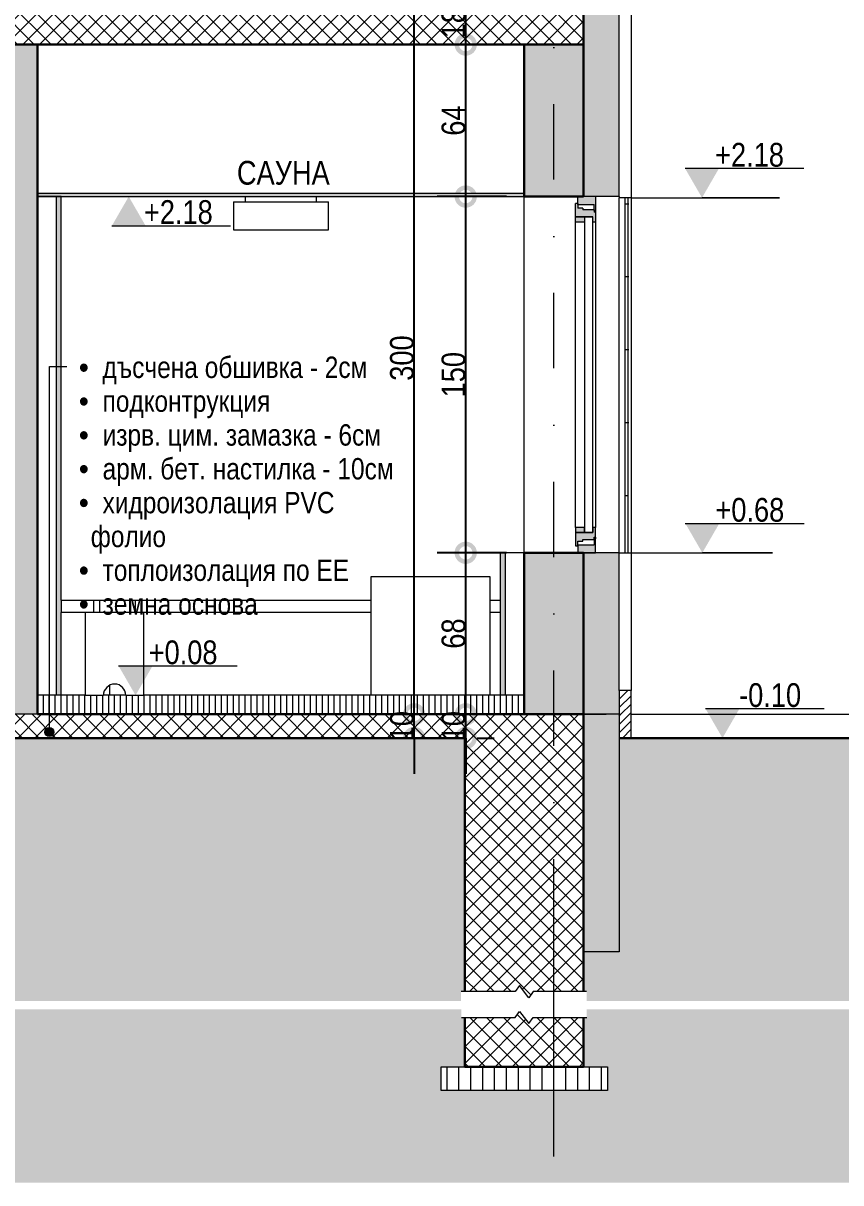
# Model space of a CAD drawing. Header units: centimetres. Extents: x 0 to 25250, y 0 to 2250.
# Drawn here: x 16602.1 to 16946.4, y 1208.2 to 1696.5 of the extents above; entities that cross this region are included whole.
import ezdxf

# ---------------------------------------------------------------- set-up
doc = ezdxf.new("R2010")
doc.units = ezdxf.units.CM
doc.linetypes.add('22-View-1$0$Dash', pattern=[31.75, 15.875, -15.875])
doc.linetypes.add('22-View-1$0$Dash dot', pattern=[79.375, 31.75, -23.8125, 0, -23.8125])
for name, color, linetype, lineweight in [('A-ANNO-DIMS', 7, 'Continuous', 9), ('A-ANNO-NOTE', 7, 'Continuous', 9), ('A-AREA-IDEN', 7, 'Continuous', 9), ('A-CLNG', 7, 'Continuous', 15), ('A-CLNG-PATT', 7, 'Continuous', 15), ('A-DETL', 7, 'Continuous', 9), ('A-DETL-GENF', 7, 'Continuous', 9), ('A-DETL-MBND', 7, 'Continuous', 9), ('A-FLOR', 7, 'Continuous', 9), ('A-FLOR-FNSH', 7, 'Continuous', 9), ('A-FLOR-LEVL', 7, 'Continuous', 9), ('A-FLOR-MCUT', 7, 'Continuous', 9), ('A-FLOR-PATT', 7, 'Continuous', 9), ('A-GLAZ', 7, 'Continuous', 5), ('A-GLAZ-CWMG', 7, 'Continuous', 9), ('A-WALL', 7, 'Continuous', 9), ('A-WALL-FNSH', 7, 'Continuous', 9), ('A-WALL-PATT', 7, 'Continuous', 9), ('E-ELEC-EQPM', 7, 'Continuous', 9), ('E-LITE-EQPM', 7, 'Continuous', 9), ('G-ANNO-DIMS', 7, 'Continuous', 9), ('G-ANNO-TEXT', 7, 'Continuous', 9), ('I-FURN', 7, 'Continuous', 9), ('S-COLS', 7, 'Continuous', 9), ('S-GRID', 7, 'Continuous', 9)]:
    doc.layers.add(name, color=color, linetype=linetype, lineweight=lineweight)
doc.styles.add('22-View-1$0$Arial Narrow', font='ARIALN.TTF', dxfattribs={"height": 10})
doc.styles.add('22-View-1$0$Arial Narrow_1', font='ARIALN.TTF', dxfattribs={"height": 10})
doc.styles.add('22-View-1$0$Arial Narrow_2', font='ARIALN.TTF', dxfattribs={"height": 9})
doc.dimstyles.new('22-View-1$0$TEC_DIM', dxfattribs={"dimscale": 30.48, "dimtxt": 10.23431, "dimasz": 0.492126, "dimexe": 0.393701, "dimexo": 0.246063, "dimgap": 0, "dimtad": 1, "dimdec": 0, "dimzin": 0, "dimdsep": 46, "dimtxsty": '22-View-1$0$Arial Narrow', "dimblk1": '22-View-1$0$_DotSmall', "dimblk2": '22-View-1$0$_DotSmall', "dimsah": 1, "dimcen": 0.09, "dimazin": 0, "dimtfac": 1, "dimtdec": 4, "dimtix": 1, "dimtmove": 0, "dimatfit": 3, "dimfxl": 1, "dimtvp": 1, "dimtolj": 1, "dimtzin": 0, "dimarcsym": 2})
pattern_1 = [(45, (15996.2383, 1739.3646), (-3.535534, 3.535534), []), (135, (15996.2383, 1739.3646), (-3.535534, -3.535534), [])]
pattern_2 = [(45, (15996.2383, 1739.3646), (-1.767767, 1.767767), [])]
pattern_3 = [(0, (15996.238, 1739.365), (19.05, 19.05), [19.05, -19.05]), (0, (15996.238, 1746.509), (19.05, 19.05), [19.05, -19.05]), (0, (15996.238, 1753.653), (19.05, 19.05), [19.05, -19.05]), (90, (15998.62, 1756.034), (-19.05, 19.05), [19.05, -19.05]), (90, (16005.763, 1756.034), (-19.05, 19.05), [19.05, -19.05]), (90, (16012.906, 1756.034), (-19.05, 19.05), [19.05, -19.05])]

# ---------------------------------------------------------------- blocks, each defined once
blk = doc.blocks.new('Rectangular Mullion - TEC_LAMEL-2373038-5-5')
at = {"layer": 'A-GLAZ-CWMG', "color": 253, "true_color": 0xaaaaaa}
for p, q in [((-204.14, 546.94), (-204.14, 217.5)), ((-209.14, 218), (-209.14, 217.5)), ((-204.14, 217.5), (-209.14, 217.5))]:
    blk.add_line(p, q, dxfattribs=at)
blk = doc.blocks.new('Bank-06 Park - 2000 x 600 x 401-2320263-5-5')
at = {"layer": 'I-FURN', "color": 253, "true_color": 0xaaaaaa}
for p, q in [((-444.14, 48), (-430.41, 48)), ((-444.14, 48), (-444.14, 42.92)), ((-430.41, 42.92), (-430.41, 48)), ((-427.87, 48), (-415.41, 48)), ((-427.87, 42.92), (-427.87, 48)), ((-415.41, 48), (-415.41, 42.92)), ((-412.87, 48), (-399.14, 48)), ((-412.87, 42.92), (-412.87, 48)), ((-399.14, 48), (-399.14, 42.92)), ((-430.41, 42.92), (-444.14, 42.92)), ((-433.98, 42.92), (-433.98, 8)), ((-427.87, 42.92), (-430.41, 42.92)), ((-415.41, 42.92), (-427.87, 42.92)), ((-412.87, 42.92), (-415.41, 42.92)), ((-399.14, 42.92), (-412.87, 42.92)), ((-409.3, 8), (-409.3, 42.92)), ((-433.98, 8), (-426.36, 8)), ((-416.92, 8), (-409.3, 8))]:
    blk.add_line(p, q, dxfattribs=at)
blk.add_arc((-421.64, 8), 4.72, 0, 180, dxfattribs=at)
blk = doc.blocks.new('Bank-06 Park - 2000 x 600 x 400-2319759-5-5')
at = {"layer": 'I-FURN', "color": 253, "true_color": 0xaaaaaa}
for p, q in [((-430.41, 48), (-427.87, 48)), ((-415.41, 48), (-412.87, 48)), ((-399.14, 48), (-313.64, 48)), ((-263.64, 48), (-259.14, 48)), ((-313.64, 42.92), (-399.14, 42.92)), ((-259.14, 42.92), (-263.64, 42.92)), ((-423.82, 12.06), (-423.82, 8))]:
    blk.add_line(p, q, dxfattribs=at)
blk = doc.blocks.new('Rectangular Mullion - TEC_LAMEL-2528687-5-5')
at = {"layer": 'A-GLAZ-CWMG', "color": 253, "true_color": 0xaaaaaa}
for p, q in [((-209.14, 68), (-204.14, 68)), ((-204.14, 68), (-204.14, 10))]:
    blk.add_line(p, q, dxfattribs=at)
blk = doc.blocks.new('pechka - pechka-2338820-5-5')
at = {"layer": 'E-ELEC-EQPM', "color": 253, "true_color": 0xaaaaaa}
for p, q in [((-313.64, 58), (-263.64, 58)), ((-313.64, 8), (-313.64, 58)), ((-263.64, 58), (-263.64, 8)), ((-263.64, 8), (-313.64, 8))]:
    blk.add_line(p, q, dxfattribs=at)
blk = doc.blocks.new('SINGLE - OK - 130x150-2428950-5-5')
at = {"layer": 'A-GLAZ', "true_color": 0xc0c0c0}
h = blk.add_hatch(color=9, dxfattribs=at)
h.paths.add_polyline_path([(-226.64, 70.9), (-226.64, 72.9), (-224.46, 72.9), (-224.46, 73.62), (-219.69, 73.62), (-219.69, 74.6), (-219.14, 74.6), (-219.14, 78.7), (-220.24, 78.7), (-220.24, 76.5), (-227.64, 76.5), (-227.64, 70.9)])
h.paths.add_polyline_path([(-220.24, 207.3), (-219.14, 207.3), (-219.14, 211.4), (-219.69, 211.4), (-219.69, 212.38), (-224.46, 212.38), (-224.46, 213.1), (-226.64, 213.1), (-226.64, 215.1), (-227.64, 215.1), (-227.64, 209.5), (-220.24, 209.5)])
h = blk.add_hatch(color=9, dxfattribs=at)
h.paths.add_polyline_path([(-226.64, 68), (-219.14, 68), (-219.14, 73.9), (-219.69, 73.9), (-219.69, 71.4), (-226.64, 71.4)])
h.paths.add_polyline_path([(-219.14, 212.1), (-219.14, 218), (-226.64, 218), (-226.64, 214.6), (-219.69, 214.6), (-219.69, 212.1)])
h = blk.add_hatch(color=9, dxfattribs=at)
h.paths.add_polyline_path([(-223.84, 76.5), (-223.84, 78.7), (-227.64, 78.7), (-227.64, 76.5)])
h.paths.add_polyline_path([(-227.64, 207.3), (-223.84, 207.3), (-223.84, 209.5), (-227.64, 209.5)])
at = {"layer": 'A-GLAZ'}
for p, q in [((-227.64, 209.5), (-227.64, 215.1)), ((-226.64, 215.1), (-227.64, 215.1)), ((-226.64, 214.6), (-226.64, 218)), ((-219.14, 218), (-226.64, 218)), ((-226.64, 215.1), (-226.64, 213.1)), ((-219.14, 218), (-219.14, 212.1)), ((-226.64, 214.6), (-219.69, 214.6)), ((-224.46, 213.1), (-226.64, 213.1)), ((-224.46, 213.1), (-224.46, 212.38)), ((-219.69, 212.38), (-224.46, 212.38)), ((-219.69, 212.1), (-219.69, 214.6)), ((-219.69, 212.38), (-219.69, 211.4)), ((-219.69, 212.1), (-219.14, 212.1)), ((-219.14, 211.4), (-219.69, 211.4)), ((-219.14, 212.1), (-219.14, 211.4)), ((-219.14, 211.4), (-219.14, 207.3)), ((-227.64, 207.3), (-227.64, 209.5)), ((-223.84, 209.5), (-227.64, 209.5)), ((-227.64, 209.5), (-220.24, 209.5)), ((-227.64, 78.7), (-227.64, 207.3)), ((-227.64, 207.3), (-223.84, 207.3)), ((-223.84, 209.5), (-223.84, 76.5)), ((-220.24, 209.5), (-223.84, 209.5)), ((-223.84, 209.5), (-223.84, 207.3)), ((-220.24, 76.5), (-220.24, 209.5)), ((-220.24, 207.3), (-220.24, 209.5)), ((-220.24, 207.3), (-219.14, 207.3)), ((-219.14, 207.3), (-219.14, 78.7)), ((-223.84, 78.7), (-227.64, 78.7)), ((-227.64, 78.7), (-227.64, 76.5)), ((-223.84, 76.5), (-223.84, 78.7)), ((-219.14, 78.7), (-220.24, 78.7)), ((-220.24, 78.7), (-220.24, 76.5)), ((-219.14, 74.6), (-219.14, 78.7)), ((-223.84, 76.5), (-227.64, 76.5)), ((-227.64, 76.5), (-227.64, 70.9)), ((-227.64, 76.5), (-220.24, 76.5)), ((-224.46, 72.9), (-224.46, 73.62)), ((-224.46, 73.62), (-219.69, 73.62)), ((-220.24, 76.5), (-223.84, 76.5)), ((-219.69, 73.62), (-219.69, 74.6)), ((-219.69, 74.6), (-219.14, 74.6)), ((-219.14, 73.9), (-219.69, 73.9)), ((-219.69, 73.9), (-219.69, 71.4)), ((-219.14, 74.6), (-219.14, 73.9)), ((-219.14, 68), (-219.14, 73.9)), ((-227.64, 70.9), (-226.64, 70.9)), ((-226.64, 70.9), (-226.64, 72.9)), ((-226.64, 72.9), (-224.46, 72.9)), ((-226.64, 71.4), (-226.64, 68)), ((-226.64, 71.4), (-219.69, 71.4)), ((-226.64, 68), (-219.14, 68))]:
    blk.add_line(p, q, dxfattribs=at)
blk = doc.blocks.new('TEC-BREAKLINE - M_Break Line-2501834-5-5')
at = {"layer": 'A-DETL-GENF'}
for p, q in [((-1678, -116.78), (-1700.77, -116.78)), ((-1676.1, -114.24), (-1678, -116.78)), ((-1672.29, -119.32), (-1676.1, -114.24)), ((-1670.38, -116.78), (-1672.29, -119.32)), ((-1647.91, -116.78), (-1670.38, -116.78))]:
    blk.add_line(p, q, dxfattribs=at)
blk = doc.blocks.new('TEC-BREAKLINE - M_Break Line-2501920-5-5')
at = {"layer": 'A-DETL-GENF'}
for p, q in [((-1678, -127.69), (-1676.1, -125.15)), ((-1676.1, -125.15), (-1672.29, -130.23)), ((-1700.6, -127.69), (-1678, -127.69)), ((-1672.29, -130.23), (-1670.38, -127.69)), ((-1670.38, -127.69), (-1647.87, -127.69))]:
    blk.add_line(p, q, dxfattribs=at)
blk = doc.blocks.new('Spot Elevations - ELEVATION_PROJECT-V35-5-5')
at = {"layer": 'A-ANNO-NOTE'}
blk.add_hatch(color=256, dxfattribs=at).paths.add_polyline_path([(-886.85, 549.61), (-872.54, 549.61), (-879.69, 562)])
blk.add_line((-886.85, 549.61), (-836.85, 549.61), dxfattribs=at)
blk = doc.blocks.new('Spot Elevations - ELEVATION_PROJECT-150941-5-5')
at = {"layer": 'A-ANNO-NOTE'}
blk.add_hatch(color=256, dxfattribs=at).paths.add_polyline_path([(-1179.05, 312.39), (-1164.73, 312.39), (-1171.89, 300)])
blk.add_line((-1179.05, 312.39), (-1129.05, 312.39), dxfattribs=at)
blk = doc.blocks.new('22-View-1$0$_DotSmall')
at = {"color": 0, "linetype": 'ByBlock', "const_width": 0.5}
blk.add_lwpolyline([(-0.0625, 0, 1), (0.0625, 0, 1)], format="xyb", close=True, dxfattribs=at)
blk = doc.blocks.new('*D3204')
at = {"layer": 'A-ANNO-DIMS', "color": 0, "lineweight": -2, "transparency": 16777216}
for p, q in [((16788.45, 1405.47), (16788.45, 1420.47)), ((16788.45, 1395.47), (16788.45, 1405.47)), ((16793.3, 1405.47), (16800.45, 1405.47)), ((16788.45, 1395.47), (16788.45, 1380.47)), ((16793.3, 1395.47), (16800.45, 1395.47))]:
    blk.add_line(p, q, dxfattribs=at)
at = {"layer": 'A-ANNO-DIMS', "color": 0, "lineweight": -2, "transparency": 16777216, "xscale": 15, "yscale": 15, "zscale": 15}
for p, rotation in [((16788.45, 1405.47), 270), ((16788.45, 1395.47), 90)]:
    blk.add_blockref('22-View-1$0$_DotSmall', p, dxfattribs=dict(at, rotation=rotation))
at = {"layer": 'A-ANNO-DIMS', "color": 0, "transparency": 16777216, "insert": (16783.35, 1400.47), "char_height": 10, "width": 15.2053, "attachment_point": 5, "rotation": 90, "style": '22-View-1$0$Arial Narrow'}
blk.add_mtext('\\A1;10', dxfattribs=at)
blk = doc.blocks.new('*D3205')
at = {"layer": 'A-ANNO-DIMS', "color": 0, "lineweight": -2, "transparency": 16777216}
for p, q in [((16805.6, 1473.47), (16776.45, 1473.47)), ((16788.45, 1405.47), (16788.45, 1473.47)), ((16793.3, 1405.47), (16800.45, 1405.47))]:
    blk.add_line(p, q, dxfattribs=at)
at = {"layer": 'A-ANNO-DIMS', "color": 0, "lineweight": -2, "transparency": 16777216, "xscale": 15, "yscale": 15, "zscale": 15}
for p, rotation in [((16788.45, 1473.47), 90), ((16788.45, 1405.47), 270)]:
    blk.add_blockref('22-View-1$0$_DotSmall', p, dxfattribs=dict(at, rotation=rotation))
at = {"layer": 'A-ANNO-DIMS', "color": 0, "transparency": 16777216, "insert": (16783.35, 1439.47), "char_height": 10, "width": 15.2053, "attachment_point": 5, "rotation": 90, "style": '22-View-1$0$Arial Narrow'}
blk.add_mtext('\\A1;68', dxfattribs=at)
blk = doc.blocks.new('*D3206')
at = {"layer": 'A-ANNO-DIMS', "color": 0, "lineweight": -2, "transparency": 16777216}
for p, q in [((16805.6, 1623.47), (16776.45, 1623.47)), ((16788.45, 1473.47), (16788.45, 1623.47)), ((16805.6, 1473.47), (16776.45, 1473.47))]:
    blk.add_line(p, q, dxfattribs=at)
at = {"layer": 'A-ANNO-DIMS', "color": 0, "lineweight": -2, "transparency": 16777216, "xscale": 15, "yscale": 15, "zscale": 15}
for p, rotation in [((16788.45, 1623.47), 90), ((16788.45, 1473.47), 270)]:
    blk.add_blockref('22-View-1$0$_DotSmall', p, dxfattribs=dict(at, rotation=rotation))
at = {"layer": 'A-ANNO-DIMS', "color": 0, "transparency": 16777216, "insert": (16783.35, 1548.47), "char_height": 10, "width": 22.8079, "attachment_point": 5, "rotation": 90, "style": '22-View-1$0$Arial Narrow'}
blk.add_mtext('\\A1;150', dxfattribs=at)
blk = doc.blocks.new('*D3207')
at = {"layer": 'A-ANNO-DIMS', "color": 0, "lineweight": -2, "transparency": 16777216}
for p, q in [((16788.45, 1623.47), (16788.45, 1687.47)), ((16793.3, 1687.47), (16800.45, 1687.47)), ((16805.6, 1623.47), (16776.45, 1623.47))]:
    blk.add_line(p, q, dxfattribs=at)
at = {"layer": 'A-ANNO-DIMS', "color": 0, "lineweight": -2, "transparency": 16777216, "xscale": 15, "yscale": 15, "zscale": 15}
for p, rotation in [((16788.45, 1687.47), 90), ((16788.45, 1623.47), 270)]:
    blk.add_blockref('22-View-1$0$_DotSmall', p, dxfattribs=dict(at, rotation=rotation))
at = {"layer": 'A-ANNO-DIMS', "color": 0, "transparency": 16777216, "insert": (16783.35, 1655.47), "char_height": 10, "width": 15.2053, "attachment_point": 5, "rotation": 90, "style": '22-View-1$0$Arial Narrow'}
blk.add_mtext('\\A1;64', dxfattribs=at)
blk = doc.blocks.new('*D3208')
at = {"layer": 'A-ANNO-DIMS', "color": 0, "lineweight": -2, "transparency": 16777216}
for p, q in [((16788.45, 1687.47), (16788.45, 1705.47)), ((16793.3, 1705.47), (16800.45, 1705.47)), ((16793.3, 1687.47), (16800.45, 1687.47))]:
    blk.add_line(p, q, dxfattribs=at)
at = {"layer": 'A-ANNO-DIMS', "color": 0, "lineweight": -2, "transparency": 16777216, "xscale": 15, "yscale": 15, "zscale": 15}
for p, rotation in [((16788.45, 1705.47), 90), ((16788.45, 1687.47), 270)]:
    blk.add_blockref('22-View-1$0$_DotSmall', p, dxfattribs=dict(at, rotation=rotation))
at = {"layer": 'A-ANNO-DIMS', "color": 0, "transparency": 16777216, "insert": (16783.35, 1696.47), "char_height": 10, "width": 15.2053, "attachment_point": 5, "rotation": 90, "style": '22-View-1$0$Arial Narrow'}
blk.add_mtext('\\A1;18', dxfattribs=at)
blk = doc.blocks.new('*D3210')
at = {"layer": 'A-ANNO-DIMS', "color": 0, "lineweight": -2, "transparency": 16777216}
for p, q in [((16766.73, 1405.47), (16766.73, 1420.47)), ((16766.73, 1395.47), (16766.73, 1405.47)), ((16771.58, 1405.47), (16778.73, 1405.47)), ((16766.73, 1395.47), (16766.73, 1380.47)), ((16771.58, 1395.47), (16778.73, 1395.47))]:
    blk.add_line(p, q, dxfattribs=at)
at = {"layer": 'A-ANNO-DIMS', "color": 0, "lineweight": -2, "transparency": 16777216, "xscale": 15, "yscale": 15, "zscale": 15}
for p, rotation in [((16766.73, 1405.47), 270), ((16766.73, 1395.47), 90)]:
    blk.add_blockref('22-View-1$0$_DotSmall', p, dxfattribs=dict(at, rotation=rotation))
at = {"layer": 'A-ANNO-DIMS', "color": 0, "transparency": 16777216, "insert": (16761.63, 1400.47), "char_height": 10, "width": 15.2053, "attachment_point": 5, "rotation": 90, "style": '22-View-1$0$Arial Narrow'}
blk.add_mtext('\\A1;10', dxfattribs=at)
blk = doc.blocks.new('*D3211')
at = {"layer": 'A-ANNO-DIMS', "color": 0, "lineweight": -2, "transparency": 16777216}
for p, q in [((16766.73, 1405.47), (16766.73, 1705.47)), ((16771.58, 1705.47), (16778.73, 1705.47)), ((16771.58, 1405.47), (16778.73, 1405.47))]:
    blk.add_line(p, q, dxfattribs=at)
at = {"layer": 'A-ANNO-DIMS', "color": 0, "lineweight": -2, "transparency": 16777216, "xscale": 15, "yscale": 15, "zscale": 15}
for p, rotation in [((16766.73, 1705.47), 90), ((16766.73, 1405.47), 270)]:
    blk.add_blockref('22-View-1$0$_DotSmall', p, dxfattribs=dict(at, rotation=rotation))
at = {"layer": 'A-ANNO-DIMS', "color": 0, "transparency": 16777216, "insert": (16761.63, 1555.47), "char_height": 10, "width": 22.8079, "attachment_point": 5, "rotation": 90, "style": '22-View-1$0$Arial Narrow'}
blk.add_mtext('\\A1;300', dxfattribs=at)
blk = doc.blocks.new('Deckenleuchte rund mit Ring Aufbau - 40-V4-5-5')
at = {"layer": 'E-LITE-EQPM', "lineweight": 5}
for p, q in [((-371.64, 215.81), (-371.64, 204.03)), ((-371.64, 215.81), (-331.64, 215.81)), ((-366.64, 218), (-366.64, 215.81)), ((-366.64, 218), (-336.64, 218)), ((-336.64, 215.81), (-336.64, 218)), ((-331.64, 204.03), (-331.64, 215.81)), ((-371.64, 204.03), (-331.64, 204.03))]:
    blk.add_line(p, q, dxfattribs=at)

msp = doc.modelspace()

# ---------------------------------------------------------------- hatches: boundary and pattern name
at = {"layer": 'A-CLNG-PATT', "lineweight": 5, "true_color": 0xffff80}
msp.add_hatch(color=51, dxfattribs=at).paths.add_polyline_path([(16708.47, 1623.47), (16813.1, 1623.47), (16813.1, 1624.72), (16608.1, 1624.72), (16608.1, 1623.47), (16704.37, 1623.47)])
at = {"layer": 'A-DETL-GENF'}
h = msp.add_hatch(dxfattribs=at)
h.set_pattern_fill('FP1_12', color=256, style=0, pattern_type=2)
h.set_pattern_definition(pattern_3)
h.paths.add_polyline_path([(16983.48, 1284.69), (16983.48, 1395.47), (16853.1, 1395.47), (16853.1, 1305.47), (16838.1, 1305.47), (16838.1, 1288.69), (16839.34, 1288.69), (16839.34, 1284.69), (16884.35, 1284.69)])
h.paths.add_polyline_path([(15414.34, 1284.69), (16091.47, 1284.69), (16091.47, 1288.69), (16093.1, 1288.69), (16093.1, 1395.47), (15413.1, 1395.47), (15413.1, 1288.69), (15414.34, 1288.69)])
h.paths.add_polyline_path([(15349.4, 1284.69), (15361.47, 1284.69), (15361.47, 1288.69), (15363.1, 1288.69), (15363.1, 1305.47), (15348.1, 1305.47), (15348.1, 1395.32), (15226.26, 1395.32), (15226.26, 1284.69), (15309.1, 1284.69)])
h.paths.add_polyline_path([(16781.59, 1284.69), (16786.47, 1284.69), (16786.47, 1288.69), (16788.1, 1288.69), (16788.1, 1395.47), (16378.1, 1395.47), (16378.1, 1288.69), (16379.34, 1288.69), (16379.34, 1284.69), (16763.83, 1284.69)])
h.paths.add_polyline_path([(16321.59, 1284.69), (16326.47, 1284.69), (16326.47, 1288.69), (16328.1, 1288.69), (16328.1, 1395.47), (16143.1, 1395.47), (16143.1, 1288.69), (16144.34, 1288.69), (16144.34, 1284.69), (16257.14, 1284.69)])
h = msp.add_hatch(dxfattribs=at)
h.set_pattern_fill('FP1_12', color=256, style=0, pattern_type=2)
h.set_pattern_definition(pattern_3)
h.paths.add_polyline_path([(15226.26, 1208.2), (16983.48, 1208.2), (16983.48, 1281.31), (16839.38, 1281.31), (16839.38, 1277.78), (16838.1, 1277.78), (16838.1, 1257.06), (16848.1, 1257.06), (16848.1, 1247.06), (16778.1, 1247.06), (16778.1, 1257.06), (16788.1, 1257.06), (16788.1, 1277.78), (16786.65, 1277.78), (16786.65, 1281.31), (16379.38, 1281.31), (16379.38, 1277.78), (16378.1, 1277.78), (16378.1, 1257.06), (16388.1, 1257.06), (16388.1, 1247.06), (16318.1, 1247.06), (16318.1, 1257.06), (16328.1, 1257.06), (16328.1, 1277.78), (16326.65, 1277.78), (16326.65, 1281.31), (16144.38, 1281.31), (16144.38, 1277.78), (16143.1, 1277.78), (16143.1, 1257.06), (16153.1, 1257.06), (16153.1, 1247.06), (16083.1, 1247.06), (16083.1, 1257.06), (16093.1, 1257.06), (16093.1, 1277.78), (16091.65, 1277.78), (16091.65, 1281.31), (15414.38, 1281.31), (15414.38, 1277.78), (15413.1, 1277.78), (15413.1, 1257.06), (15423.1, 1257.06), (15423.1, 1247.06), (15353.1, 1247.06), (15353.1, 1257.06), (15363.1, 1257.06), (15363.1, 1277.78), (15361.65, 1277.78), (15361.65, 1281.31), (15226.26, 1281.31), (15226.26, 1216.37)])
at = {"layer": 'A-FLOR-PATT'}
h = msp.add_hatch(dxfattribs=at)
h.set_pattern_fill('FP1_8', color=256, style=0, pattern_type=2)
h.set_pattern_definition(pattern_1)
h.paths.add_polyline_path([(16596.1, 1687.47), (16838.1, 1687.47), (16838.1, 1705.47), (16378.1, 1705.47), (16378.1, 1687.47), (16544.17, 1687.47)])
at = {"layer": 'A-FLOR-PATT', "true_color": 0x787878}
h = msp.add_hatch(dxfattribs=at)
h.set_pattern_fill('FP1_4', color=8, style=0, pattern_type=2)
h.set_pattern_definition([(270, (16058.1043, 1413.4686), (2.5, 2e-16), [])])
h.paths.add_polyline_path([(16378.1, 1405.47), (16596.1, 1405.47), (16596.1, 1413.47), (16399.35, 1413.47), (16399.35, 1406.32), (16399.43, 1406.32), (16399.43, 1406.02), (16394.59, 1406.07), (16394.59, 1409.07), (16394.85, 1409.07), (16394.85, 1413.47), (16378.1, 1413.47)])
h.paths.add_polyline_path([(16798.6, 1405.47), (16813.1, 1405.47), (16813.1, 1413.47), (16608.1, 1413.47), (16608.1, 1405.47), (16791.28, 1405.47)])
at = {"layer": 'A-FLOR-PATT'}
h = msp.add_hatch(dxfattribs=at)
h.set_pattern_fill('FP1_8', color=256, style=0, pattern_type=2)
h.set_pattern_definition(pattern_1)
h.paths.add_polyline_path([(16388.1, 1395.47), (16838.1, 1395.47), (16838.1, 1405.47), (16364.98, 1405.47), (16364.98, 1395.47), (16378.1, 1395.47)])
at = {"layer": 'A-FLOR-PATT', "true_color": 0x787878}
h = msp.add_hatch(dxfattribs=at)
h.set_pattern_fill('FP1_13', color=8, style=0, pattern_type=2)
h.set_pattern_definition([(270, (16055.6043, 1225.4686), (5, 3e-16), [])])
h.paths.add_polyline_path([(16848.1, 1247.06), (16848.1, 1257.06), (16778.1, 1257.06), (16778.1, 1247.06), (16847.48, 1247.06)])
h.paths.add_polyline_path([(16388.1, 1247.06), (16388.1, 1257.06), (16364.98, 1257.06), (16364.98, 1247.06)])
at = {"layer": 'A-WALL-PATT', "lineweight": 5, "true_color": 0xffff80}
h = msp.add_hatch(color=51, dxfattribs=at)
h.paths.add_polyline_path([(16838.1, 1405.47), (16853.1, 1405.47), (16853.1, 1473.47), (16838.1, 1473.47), (16838.1, 1413.47)])
h.paths.add_polyline_path([(16853.1, 1623.47), (16853.1, 1705.47), (16838.1, 1705.47), (16838.1, 1623.47)])
at = {"layer": 'A-WALL-PATT', "lineweight": 5, "true_color": 0x808080}
msp.add_hatch(color=8, dxfattribs=at).paths.add_polyline_path([(16599.09, 1405.47), (16608.1, 1405.47), (16608.1, 1687.47), (16596.1, 1687.47), (16596.1, 1405.47)])
h = msp.add_hatch(color=8, dxfattribs=at)
h.paths.add_polyline_path([(16813.1, 1405.47), (16838.1, 1405.47), (16838.1, 1473.47), (16813.1, 1473.47), (16813.1, 1413.47)])
h.paths.add_polyline_path([(16813.1, 1623.47), (16838.1, 1623.47), (16838.1, 1687.47), (16813.1, 1687.47), (16813.1, 1633.64)])
at = {"layer": 'A-WALL-PATT', "lineweight": 5, "true_color": 0xe6e1db}
for points in [[(16618.1, 1413.47), (16618.1, 1623.47), (16616.1, 1623.47), (16616.1, 1413.47)], [(16803.1, 1413.47), (16805.1, 1413.47), (16805.1, 1473.47), (16803.1, 1473.47), (16803.1, 1430.09)]]:
    msp.add_hatch(color=254, dxfattribs=at).paths.add_polyline_path(points)
at = {"layer": 'A-WALL-PATT', "true_color": 0x8b8b8b}
h = msp.add_hatch(dxfattribs=at)
h.set_pattern_fill('FP1_7', color=252, style=0, pattern_type=2)
h.set_pattern_definition([(0, (16872.114, 1405.47), (16.51, 30.709), [0.8382, -15.672]), (90, (16855.604, 1405.469), (-16.51, 30.709), [30.709, 0]), (90, (16856.874, 1405.469), (-16.51, 30.709), [30.709, 0])])
h.paths.add_polyline_path([(16853.1, 1473.47), (16858.1, 1473.47), (16858.1, 1622.97), (16853.1, 1622.97), (16853.1, 1517.32)])
at = {"layer": 'A-WALL-PATT', "true_color": 0x787878}
h = msp.add_hatch(dxfattribs=at)
h.set_pattern_fill('FP1_1', color=8, style=0, pattern_type=2)
h.set_pattern_definition(pattern_2)
h.paths.add_polyline_path([(16858.1, 1405.47), (16858.1, 1415.47), (16853.1, 1415.47), (16853.1, 1405.47)])
at = {"layer": 'A-WALL-PATT', "lineweight": 5, "true_color": 0xffff80}
msp.add_hatch(color=51, dxfattribs=at).paths.add_polyline_path([(16848.1, 1305.47), (16853.1, 1305.47), (16853.1, 1405.47), (16838.1, 1405.47), (16838.1, 1305.47)])
at = {"layer": 'A-WALL-PATT', "true_color": 0x787878}
h = msp.add_hatch(dxfattribs=at)
h.set_pattern_fill('FP1_1', color=8, style=0, pattern_type=2)
h.set_pattern_definition(pattern_2)
h.paths.add_polyline_path([(16858.1, 1395.47), (16858.1, 1405.47), (16853.1, 1405.47), (16853.1, 1395.47)])
at = {"layer": 'A-WALL-PATT'}
h = msp.add_hatch(dxfattribs=at)
h.set_pattern_fill('FP1_8', color=256, style=0, pattern_type=2)
h.set_pattern_definition(pattern_1)
h.paths.add_polyline_path([(16814.96, 1286.15), (16816.86, 1288.69), (16838.1, 1288.69), (16838.1, 1395.47), (16788.1, 1395.47), (16788.1, 1288.69), (16809.24, 1288.69), (16811.15, 1291.23), (16813.05, 1288.69)])
h = msp.add_hatch(dxfattribs=at)
h.set_pattern_fill('FP1_8', color=256, style=0, pattern_type=2)
h.set_pattern_definition(pattern_1)
h.paths.add_polyline_path([(16838.1, 1257.06), (16838.1, 1277.78), (16816.86, 1277.78), (16814.96, 1275.24), (16811.15, 1280.32), (16809.24, 1277.78), (16788.1, 1277.78), (16788.1, 1257.06), (16816.86, 1257.06)])
at = {"layer": 'G-ANNO-TEXT'}
h = msp.add_hatch(color=256, dxfattribs=at)
edge = h.paths.add_edge_path()
edge.add_arc((16613.13, 1398), 1.87, 0, 360)

# ---------------------------------------------------------------- linework, layer by layer
at = {"layer": 'A-CLNG', "lineweight": 5}
for p, q in [((16813.1, 1624.72), (16608.1, 1624.72)), ((16608.1, 1624.72), (16608.1, 1623.47)), ((16608.1, 1623.47), (16695.6, 1623.47)), ((16725.6, 1623.47), (16813.1, 1623.47)), ((16813.1, 1624.72), (16813.1, 1623.47))]:
    msp.add_line(p, q, dxfattribs=at)
at = {"layer": 'A-DETL', "color": 7, "lineweight": 30}
for p, q in [((16596.1, 1687.47), (16608.1, 1687.47)), ((16813.1, 1687.47), (16838.1, 1687.47)), ((16838.1, 1413.47), (16838.1, 1405.47)), ((16838.1, 1405.47), (16813.1, 1405.47)), ((16788.1, 1395.47), (16378.1, 1395.47)), ((16788.1, 1288.69), (16788.1, 1395.47)), ((16838.1, 1305.47), (16838.1, 1395.47)), ((16983.4, 1395.47), (16853.1, 1395.47)), ((16838.1, 1305.47), (16838.1, 1288.69)), ((16788.1, 1257.06), (16788.1, 1277.78)), ((16838.1, 1277.78), (16838.1, 1257.06)), ((16788.1, 1257.06), (16838.1, 1257.06))]:
    msp.add_line(p, q, dxfattribs=at)
at = {"layer": 'A-DETL-MBND'}
for p, q in [((16853.1, 1395.47), (16853.1, 1305.47)), ((16853.1, 1305.47), (16838.1, 1305.47)), ((16778.1, 1247.06), (16778.1, 1257.06)), ((16778.1, 1257.06), (16788.1, 1257.06)), ((16838.1, 1257.06), (16848.1, 1257.06)), ((16848.1, 1257.06), (16848.1, 1247.06)), ((16848.1, 1247.06), (16778.1, 1247.06))]:
    msp.add_line(p, q, dxfattribs=at)
at = {"layer": 'A-FLOR'}
msp.add_line((16858.1, 1405.47), (16983.4, 1405.47), dxfattribs=at)
at = {"layer": 'A-FLOR-FNSH', "lineweight": 30}
for p, q in [((16813.1, 1687.47), (16608.1, 1687.47)), ((16608.1, 1413.47), (16608.1, 1405.47)), ((16813.1, 1405.47), (16813.1, 1413.47)), ((16608.1, 1405.47), (16813.1, 1405.47)), ((16838.1, 1395.47), (16838.1, 1405.47))]:
    msp.add_line(p, q, dxfattribs=at)
at = {"layer": 'A-FLOR-FNSH'}
for p, q in [((16628.26, 1413.47), (16618.1, 1413.47)), ((16645.32, 1413.47), (16635.88, 1413.47)), ((16748.6, 1413.47), (16652.94, 1413.47)), ((16805.1, 1413.47), (16798.6, 1413.47))]:
    msp.add_line(p, q, dxfattribs=at)
at = {"layer": 'A-FLOR-LEVL', "linetype": '22-View-1$0$Dash'}
msp.add_line((15180.69, 1405.47), (17044.79, 1405.47), dxfattribs=at)
at = {"layer": 'A-FLOR-MCUT'}
for p, q in [((16608.1, 1405.47), (16596.1, 1405.47)), ((16838.1, 1405.47), (16813.1, 1405.47))]:
    msp.add_line(p, q, dxfattribs=at)
at = {"layer": 'A-WALL'}
for p, q in [((16853.1, 1623.47), (16853.1, 1952.41)), ((16616.1, 1623.47), (16608.1, 1623.47)), ((16616.1, 1413.47), (16616.1, 1623.47)), ((16853.1, 1623.47), (16838.1, 1623.47)), ((16853.1, 1415.47), (16853.1, 1622.97)), ((16858.1, 1622.97), (16858.1, 1473.47)), ((16813.1, 1473.47), (16805.1, 1473.47)), ((16805.1, 1473.47), (16805.1, 1413.47)), ((16853.1, 1473.47), (16838.1, 1473.47)), ((16616.1, 1413.47), (16608.1, 1413.47)), ((16813.1, 1413.47), (16805.1, 1413.47)), ((16853.1, 1415.47), (16853.1, 1395.47)), ((16858.1, 1415.47), (16853.1, 1415.47)), ((16858.1, 1395.47), (16858.1, 1415.47)), ((16853.1, 1405.47), (16838.1, 1405.47))]:
    msp.add_line(p, q, dxfattribs=at)
at = {"layer": 'A-WALL', "lineweight": 30}
for p, q in [((16838.1, 1705.47), (16838.1, 1623.47)), ((16608.1, 1687.47), (16608.1, 1413.47)), ((16813.1, 1687.47), (16813.1, 1623.47)), ((16838.1, 1623.47), (16813.1, 1623.47)), ((16838.1, 1473.47), (16813.1, 1473.47)), ((16813.1, 1413.47), (16813.1, 1473.47)), ((16838.1, 1473.47), (16838.1, 1413.47))]:
    msp.add_line(p, q, dxfattribs=at)
at = {"layer": 'A-WALL-FNSH'}
for p, q in [((16618.1, 1623.47), (16616.1, 1623.47)), ((16618.1, 1453.47), (16618.1, 1623.47)), ((16803.1, 1413.47), (16803.1, 1473.47)), ((16805.1, 1473.47), (16803.1, 1473.47)), ((16618.1, 1413.47), (16618.1, 1448.39)), ((16618.1, 1413.47), (16616.1, 1413.47))]:
    msp.add_line(p, q, dxfattribs=at)
at = {"layer": 'G-ANNO-DIMS'}
for p, q in [((16858.1, 1622.97), (16920.63, 1622.97)), ((16920.63, 1622.97), (16887.94, 1622.97)), ((16853.1, 1473.47), (16917.57, 1473.47)), ((16917.57, 1473.47), (16888.08, 1473.47))]:
    msp.add_line(p, q, dxfattribs=at)
at = {"layer": 'G-ANNO-TEXT'}
for p, q in [((16613.13, 1551.92), (16620.53, 1551.92)), ((16613.13, 1398), (16613.13, 1551.92))]:
    msp.add_line(p, q, dxfattribs=at)
msp.add_circle((16613.13, 1398), 1.87, dxfattribs=at)
at = {"layer": 'S-COLS'}
msp.add_line((16813.1, 1473.47), (16813.1, 1623.47), dxfattribs=at)
at = {"layer": 'S-GRID', "color": 1, "linetype": '22-View-1$0$Dash dot', "lineweight": 18, "true_color": 0xff0000}
msp.add_line((16825.6, 1312.72), (16825.6, 2057.56), dxfattribs=at)
at = {"layer": 'S-GRID', "color": 1, "lineweight": 18, "true_color": 0xff0000}
msp.add_line((16825.6, 1219.31), (16825.6, 1312.72), dxfattribs=at)

# ---------------------------------------------------------------- block references
at = {"layer": 'A-DETL-GENF'}
for name in ['TEC-BREAKLINE - M_Break Line-2501834-5-5', 'TEC-BREAKLINE - M_Break Line-2501920-5-5']:
    msp.add_blockref(name, (18487.25, 1405.47), dxfattribs=at)
at = {"layer": 'A-GLAZ'}
msp.add_blockref('SINGLE - OK - 130x150-2428950-5-5', (17062.25, 1405.47), dxfattribs=at)
at = {"layer": 'A-GLAZ-CWMG', "color": 253, "true_color": 0xaaaaaa}
for name in ['Rectangular Mullion - TEC_LAMEL-2373038-5-5', 'Rectangular Mullion - TEC_LAMEL-2528687-5-5']:
    msp.add_blockref(name, (17062.25, 1405.47), dxfattribs=at)
at = {"layer": 'E-ELEC-EQPM', "color": 253, "true_color": 0xaaaaaa}
msp.add_blockref('pechka - pechka-2338820-5-5', (17062.25, 1405.47), dxfattribs=at)
at = {"layer": 'E-LITE-EQPM', "lineweight": 5}
msp.add_blockref('Deckenleuchte rund mit Ring Aufbau - 40-V4-5-5', (17062.25, 1405.47), dxfattribs=at)
at = {"layer": 'G-ANNO-DIMS'}
for name, p in [('Spot Elevations - ELEVATION_PROJECT-150941-5-5', (18059.83, 1322.97)), ('Spot Elevations - ELEVATION_PROJECT-V35-5-5', (17526.24, 1061.47)), ('Spot Elevations - ELEVATION_PROJECT-150941-5-5', (18059.96, 1173.47)), ('Spot Elevations - ELEVATION_PROJECT-150941-5-5', (17821.31, 1113.47)), ('Spot Elevations - ELEVATION_PROJECT-150941-5-5', (18068.45, 1095.47))]:
    msp.add_blockref(name, p, dxfattribs=at)
at = {"layer": 'I-FURN', "color": 253, "true_color": 0xaaaaaa}
for name in ['Bank-06 Park - 2000 x 600 x 401-2320263-5-5', 'Bank-06 Park - 2000 x 600 x 400-2319759-5-5']:
    msp.add_blockref(name, (17062.25, 1405.47), dxfattribs=at)

# ---------------------------------------------------------------- texts
at = {"layer": 'A-AREA-IDEN', "insert": (16711.64, 1628.35), "char_height": 10, "width": 40, "attachment_point": 8, "line_spacing_factor": 0.949189, "style": '22-View-1$0$Arial Narrow_1'}
msp.add_mtext('\\pt63.5,127,190.5,254,317.5,381,444.5,508,571.5,635,698.5,762,825.5,889,952.5,1016,1079.5,1143,1206.5,1270,1333.5,1397,1460.5,1524,1587.5,1651,1714.5,1778,1841.5,1905,1968.5,2032;{\\fArial Narrow|b0|i0|c204|p34;САУНА}', dxfattribs=at)
at = {"layer": 'G-ANNO-DIMS', "char_height": 10, "attachment_point": 1, "line_spacing_factor": 0.974696, "style": '22-View-1$0$Arial Narrow'}
for s, insert, width in [('+2.18', (16893.46, 1646.06), 34.7536), ('+2.18', (16652.94, 1621.95), 34.7536), ('+0.68', (16893.59, 1496.56), 34.7536), ('+0.08', (16654.94, 1436.56), 34.7536), ('-0.10', (16903.56, 1418.56), 31.1923)]:
    msp.add_mtext(s, dxfattribs=dict(at, insert=insert, width=width))
at = {"layer": 'G-ANNO-TEXT', "insert": (16625.53, 1556.08), "char_height": 9, "width": 136.6025, "attachment_point": 1, "line_spacing_factor": 0.949189, "style": '22-View-1$0$Arial Narrow_2'}
msp.add_mtext('\\pi-5.00004,l5.00004,t9.99999,15.00003,19.99998,25.00002,29.99997,35.00001,39.99996,45,50.00004,54.99999,60.00003,64.99998,70.00002,74.99997,80.00001,84.99996,90,95.00004,99.99999,105.00003,109.99998,115.00002,119.99997,125.00001,129.99996,135,140.00004,144.99999,150.00003,154.99998,160.00002;{\\fSymbol|b0|i0|c2|p18;·^I\\fArial Narrow|b0|i0|c204|p34;дъсчена обшивка }- 2{\\fArial Narrow|b0|i0|c204|p34;см\\P\\fSymbol|b0|i0|c2|p18;·^I\\fArial Narrow|b0|i0|c204|p34;подконтрукция \\P\\fSymbol|b0|i0|c2|p18;·^I\\fArial Narrow|b0|i0|c204|p34;изрв}. {\\fArial Narrow|b0|i0|c204|p34;цим}. {\\fArial Narrow|b0|i0|c204|p34;замазка }- 6{\\fArial Narrow|b0|i0|c204|p34;см \\P\\fSymbol|b0|i0|c2|p18;·^I\\fArial Narrow|b0|i0|c204|p34;арм}. {\\fArial Narrow|b0|i0|c204|p34;бет}. {\\fArial Narrow|b0|i0|c204|p34;настилка }- 10{\\fArial Narrow|b0|i0|c204|p34;см\\P\\fSymbol|b0|i0|c2|p18;·^I\\fArial Narrow|b0|i0|c204|p34;хидроизолация }PVC \\P\\pi0,t5.00004,9.99999,15.00003,19.99998,25.00002,29.99997,35.00001,39.99996,45,50.00004,54.99999,60.00003,64.99998,70.00002,74.99997,80.00001,84.99996,90,95.00004,99.99999,105.00003,109.99998,115.00002,119.99997,125.00001,129.99996,135,140.00004,144.99999,150.00003,154.99998,160.00002;{\\fArial Narrow|b0|i0|c204|p34;фолио\\P\\pi-5.00004,t9.99999,15.00003,19.99998,25.00002,29.99997,35.00001,39.99996,45,50.00004,54.99999,60.00003,64.99998,70.00002,74.99997,80.00001,84.99996,90,95.00004,99.99999,105.00003,109.99998,115.00002,119.99997,125.00001,129.99996,135,140.00004,144.99999,150.00003,154.99998,160.00002;\\fSymbol|b0|i0|c2|p18;·^I\\fArial Narrow|b0|i0|c204|p34;топлоизолация по ЕЕ\\P\\fSymbol|b0|i0|c2|p18;·^I\\fArial Narrow|b0|i0|c204|p34;земна основа}', dxfattribs=at)

# ---------------------------------------------------------------- dimensions: what is measured, and where the dimension line sits
at = {"layer": 'A-ANNO-DIMS'}
for base, p1, p2, override, picture, middle in [((16766.73, 1705.47), (16764.08, 1405.47), (16764.08, 1705.47), {"dimpost": '<>', "dimfxl": 300}, '*D3211', (16761.63, 1555.47)), ((16788.45, 1705.47), (16785.8, 1687.47), (16785.8, 1705.47), {"dimpost": '<>', "dimfxl": 18}, '*D3208', (16783.35, 1696.47)), ((16788.45, 1687.47), (16813.1, 1623.47), (16785.8, 1687.47), {"dimpost": '<>', "dimfxl": 69.580118}, '*D3207', (16783.35, 1655.47)), ((16788.45, 1623.47), (16813.1, 1473.47), (16813.1, 1623.47), {"dimpost": '<>', "dimfxl": 150}, '*D3206', (16783.35, 1548.47)), ((16788.45, 1473.47), (16785.8, 1405.47), (16813.1, 1473.47), {"dimpost": '<>', "dimfxl": 73.276141}, '*D3205', (16783.35, 1439.47)), ((16766.73, 1405.47), (16764.08, 1395.47), (16764.08, 1405.47), {"dimpost": '<>', "dimfxl": 10}, '*D3210', (16761.63, 1400.47)), ((16788.45, 1405.47), (16785.8, 1395.47), (16785.8, 1405.47), {"dimpost": '<>', "dimfxl": 10}, '*D3204', (16783.35, 1400.47))]:
    dim = msp.add_linear_dim(base=base, p1=p1, p2=p2, angle=90, dimstyle='22-View-1$0$TEC_DIM', override=override, dxfattribs=at)
    dim.commit()
    dim.dimension.update_dxf_attribs({"geometry": picture, "text_midpoint": middle})

doc.saveas('drawing.dxf')
